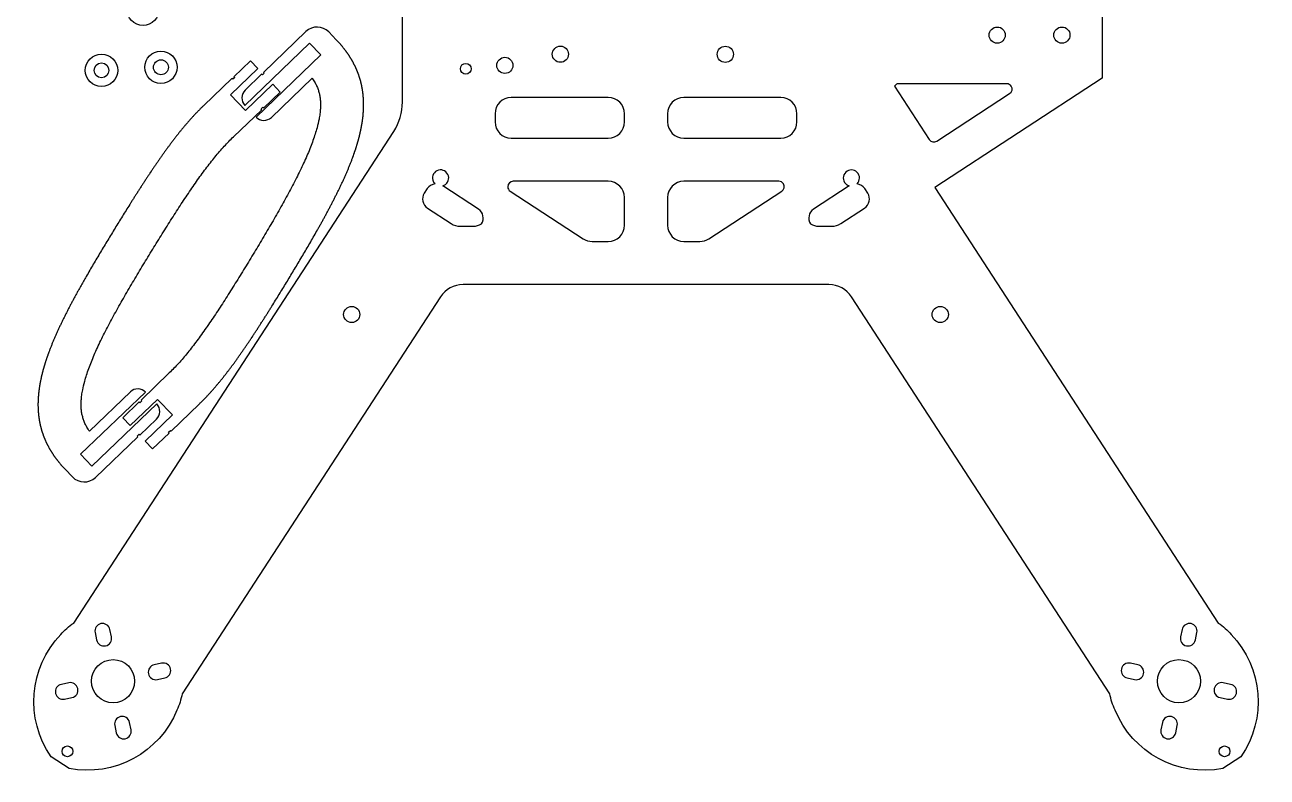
# Model space of a CAD drawing. Header units: millimetres. Extents: x 49 to 279, y -197 to 101.
# Drawn here: x 48.7 to 279.1, y -197.3 to -57.9 of the extents above; entities that cross this region are included whole.
import ezdxf

# ---------------------------------------------------------------- set-up
doc = ezdxf.new("R2010")
doc.units = ezdxf.units.MM
doc.header["$MEASUREMENT"] = 0
doc.layers.add('Layer 1', color=7, linetype='Continuous', lineweight=0)

msp = doc.modelspace()

# ---------------------------------------------------------------- linework, layer by layer
at = {"layer": 'Layer 1', "color": 18, "lineweight": 25, "true_color": 0x000000}
for p, q in [((230.85, -68.77), (210.55, -68.77)), ((210.04, -69.21), (216.49, -79.12)), ((217.88, -79.42), (231.39, -70.61))]:
    msp.add_line(p, q, dxfattribs=at)
for points in [[(81.09, -128.14), (81.19, -128.04), (81.29, -127.95), (81.39, -127.85), (81.49, -127.75), (81.59, -127.65), (81.69, -127.55), (81.79, -127.45), (81.89, -127.35), (81.99, -127.25), (82.09, -127.15), (82.18, -127.04), (82.28, -126.94), (82.38, -126.84), (82.48, -126.74), (82.57, -126.64), (82.67, -126.53), (82.77, -126.43), (82.86, -126.32), (82.96, -126.22), (83.06, -126.11), (83.15, -126.01), (83.25, -125.9), (83.34, -125.8), (83.44, -125.69), (83.53, -125.59), (83.63, -125.48), (83.72, -125.37), (83.81, -125.27), (83.91, -125.16), (84, -125.05), (84.09, -124.94), (84.19, -124.83), (84.28, -124.72), (84.37, -124.61), (84.47, -124.51), (84.56, -124.4), (84.65, -124.29), (84.74, -124.17), (84.83, -124.06), (84.92, -123.95), (85.02, -123.84), (85.11, -123.73), (85.2, -123.62), (85.29, -123.51), (85.38, -123.39), (85.47, -123.28), (85.56, -123.17), (85.65, -123.05), (85.74, -122.94), (85.83, -122.83), (85.92, -122.71), (86.01, -122.6), (86.1, -122.48), (86.19, -122.37), (86.28, -122.25), (86.36, -122.14), (86.45, -122.02), (86.54, -121.9), (86.63, -121.79), (86.72, -121.67), (86.81, -121.55), (86.89, -121.44), (86.98, -121.32), (87.07, -121.2), (87.16, -121.08), (87.25, -120.96), (87.33, -120.85), (87.42, -120.73), (87.51, -120.61), (87.6, -120.49), (87.68, -120.37), (87.77, -120.25), (87.86, -120.13), (87.94, -120.01), (88.03, -119.89), (88.12, -119.77), (88.2, -119.65), (88.29, -119.53), (88.38, -119.4), (88.46, -119.28), (88.55, -119.16), (88.63, -119.04), (88.72, -118.92), (88.81, -118.79), (88.89, -118.67), (88.98, -118.55), (89.06, -118.42), (89.15, -118.3), (89.24, -118.18), (89.32, -118.05), (89.41, -117.93), (89.49, -117.8), (89.58, -117.68), (89.66, -117.55), (89.75, -117.43), (89.83, -117.3), (89.92, -117.18), (90, -117.05), (90.09, -116.93), (90.17, -116.8), (90.26, -116.67), (90.34, -116.55), (90.43, -116.42), (90.51, -116.29), (90.6, -116.17), (90.68, -116.04), (90.77, -115.91), (90.85, -115.78), (90.94, -115.66), (91.02, -115.53), (91.11, -115.4), (91.19, -115.27), (91.28, -115.14), (91.36, -115.02), (91.44, -114.89), (91.53, -114.76), (91.61, -114.63), (91.7, -114.5), (91.78, -114.37), (91.87, -114.24), (91.95, -114.11), (92.04, -113.98), (92.12, -113.85), (92.21, -113.72), (92.29, -113.59), (92.37, -113.46), (92.46, -113.33), (92.54, -113.19), (92.63, -113.06), (92.71, -112.93), (92.8, -112.8), (92.88, -112.67), (92.96, -112.54), (93.05, -112.4), (93.13, -112.27), (93.22, -112.14), (93.3, -112.01), (93.39, -111.87), (93.47, -111.74), (93.55, -111.61), (93.64, -111.47), (93.72, -111.34), (93.81, -111.21), (93.89, -111.07), (93.98, -110.94), (94.06, -110.81), (94.14, -110.67), (94.23, -110.54), (94.31, -110.4), (94.4, -110.27), (94.48, -110.14), (94.56, -110), (94.73, -109.73), (94.9, -109.46), (95.07, -109.19), (95.24, -108.92), (95.41, -108.65), (95.58, -108.38), (95.74, -108.1), (95.91, -107.83), (96.08, -107.56), (96.25, -107.28), (96.42, -107.01), (96.59, -106.73), (96.75, -106.46), (96.92, -106.18), (97.09, -105.91), (97.26, -105.63), (97.43, -105.36), (97.6, -105.08), (97.76, -104.8), (97.93, -104.52), (98.1, -104.25), (98.27, -103.97), (98.44, -103.69), (98.6, -103.41), (98.77, -103.13), (98.94, -102.85), (99.11, -102.57), (99.27, -102.29), (99.44, -102.01), (99.61, -101.73), (99.77, -101.45), (99.94, -101.17), (100.11, -100.89), (100.27, -100.61), (100.44, -100.33), (100.6, -100.05), (100.77, -99.77), (100.94, -99.49), (101.1, -99.2), (101.26, -98.92), (101.43, -98.64), (101.59, -98.36), (101.76, -98.08), (101.92, -97.79), (102.08, -97.51), (102.24, -97.23), (102.41, -96.94), (102.57, -96.66), (102.73, -96.38), (102.89, -96.1), (102.97, -95.95), (103.05, -95.81), (103.13, -95.67), (103.21, -95.53), (103.29, -95.39), (103.37, -95.25), (103.45, -95.1), (103.53, -94.96), (103.61, -94.82), (103.68, -94.68), (103.76, -94.54), (103.84, -94.4), (103.92, -94.25), (104, -94.11), (104.08, -93.97), (104.15, -93.83), (104.23, -93.69), (104.31, -93.55), (104.39, -93.4), (104.46, -93.26), (104.54, -93.12), (104.62, -92.98), (104.69, -92.84), (104.77, -92.7), (104.85, -92.55), (104.92, -92.41), (105, -92.27), (105.07, -92.13), (105.15, -91.99), (105.22, -91.84), (105.3, -91.7), (105.37, -91.56), (105.45, -91.42), (105.52, -91.28), (105.6, -91.14), (105.67, -91), (105.74, -90.85), (105.82, -90.71), (105.89, -90.57), (105.96, -90.43), (106.04, -90.29), (106.11, -90.15), (106.18, -90), (106.25, -89.86), (106.32, -89.72), (106.39, -89.58), (106.47, -89.44), (106.54, -89.3), (106.61, -89.16), (106.68, -89.01), (106.75, -88.87), (106.82, -88.73), (106.89, -88.59), (106.95, -88.45), (107.02, -88.31), (107.09, -88.17), (107.16, -88.03), (107.23, -87.88), (107.29, -87.74), (107.36, -87.6), (107.43, -87.46), (107.49, -87.32), (107.56, -87.18), (107.63, -87.04), (107.69, -86.9), (107.76, -86.76), (107.82, -86.62), (107.88, -86.48), (107.95, -86.33), (108.01, -86.19), (108.08, -86.05), (108.14, -85.91), (108.2, -85.77), (108.26, -85.63), (108.32, -85.49), (108.38, -85.35), (108.45, -85.21), (108.51, -85.07), (108.57, -84.93), (108.62, -84.79), (108.68, -84.65), (108.74, -84.51), (108.8, -84.37), (108.86, -84.23), (108.92, -84.09), (108.97, -83.95), (109.03, -83.81), (109.08, -83.67), (109.14, -83.53), (109.2, -83.39), (109.25, -83.25), (109.3, -83.11), (109.36, -82.97), (109.41, -82.83), (109.46, -82.69), (109.51, -82.55), (109.57, -82.41), (109.59, -82.34), (109.62, -82.27), (109.64, -82.2), (109.67, -82.13), (109.69, -82.06), (109.72, -81.99), (109.74, -81.92), (109.77, -81.85), (109.79, -81.78), (109.82, -81.71), (109.84, -81.64), (109.86, -81.57), (109.89, -81.5), (109.91, -81.43), (109.94, -81.37), (109.96, -81.3), (109.98, -81.23), (110.01, -81.16), (110.03, -81.09), (110.05, -81.02), (110.08, -80.95), (110.1, -80.88), (110.12, -80.81), (110.14, -80.74), (110.17, -80.67), (110.19, -80.6), (110.21, -80.53), (110.23, -80.46), (110.25, -80.39), (110.28, -80.32), (110.3, -80.25), (110.32, -80.19), (110.34, -80.12), (110.36, -80.05), (110.38, -79.98), (110.4, -79.91), (110.42, -79.84), (110.44, -79.77), (110.46, -79.7), (110.48, -79.63), (110.5, -79.56), (110.52, -79.49), (110.54, -79.42), (110.56, -79.35), (110.58, -79.29), (110.6, -79.22), (110.62, -79.15), (110.64, -79.08), (110.66, -79.01), (110.67, -78.94), (110.69, -78.87), (110.71, -78.8), (110.73, -78.73), (110.75, -78.66), (110.76, -78.6), (110.78, -78.53), (110.8, -78.46), (110.82, -78.39), (110.83, -78.32), (110.85, -78.25), (110.87, -78.18), (110.88, -78.11), (110.9, -78.04), (110.92, -77.98), (110.93, -77.91), (110.95, -77.84), (110.96, -77.77), (110.98, -77.7), (110.99, -77.63), (111.01, -77.56), (111.02, -77.49), (111.04, -77.43), (111.05, -77.36), (111.07, -77.29), (111.08, -77.22), (111.1, -77.15), (111.11, -77.08), (111.12, -77.01), (111.14, -76.95), (111.15, -76.88), (111.16, -76.81), (111.18, -76.74), (111.19, -76.67), (111.2, -76.6), (111.21, -76.54), (111.23, -76.47), (111.24, -76.4), (111.25, -76.33), (111.26, -76.26), (111.27, -76.19), (111.28, -76.13), (111.29, -76.06), (111.3, -75.99), (111.32, -75.92), (111.33, -75.85), (111.34, -75.78), (111.35, -75.72), (111.36, -75.65), (111.36, -75.58), (111.37, -75.51), (111.38, -75.44), (111.39, -75.38), (111.4, -75.31), (111.41, -75.24), (111.42, -75.17), (111.43, -75.1), (111.43, -75.03), (111.44, -74.97), (111.45, -74.9), (111.46, -74.83), (111.46, -74.76), (111.47, -74.69), (111.48, -74.63), (111.48, -74.56), (111.49, -74.49), (111.5, -74.42), (111.5, -74.36), (111.51, -74.29), (111.51, -74.22), (111.52, -74.15), (111.52, -74.08), (111.53, -74.02), (111.53, -73.95), (111.54, -73.88), (111.54, -73.81), (111.54, -73.75), (111.55, -73.68), (111.55, -73.61), (111.55, -73.54), (111.56, -73.48), (111.56, -73.41), (111.56, -73.34), (111.56, -73.27), (111.57, -73.21), (111.57, -73.14), (111.57, -73.07), (111.57, -73), (111.57, -72.94), (111.57, -72.87), (111.57, -72.8), (111.57, -72.73), (111.57, -72.67), (111.57, -72.6), (111.57, -72.53), (111.57, -72.46), (111.57, -72.4), (111.57, -72.33), (111.57, -72.26), (111.57, -72.2), (111.57, -72.13), (111.56, -72.06), (111.56, -71.99), (111.56, -71.93), (111.56, -71.86), (111.55, -71.79), (111.55, -71.73), (111.55, -71.66), (111.54, -71.59), (111.54, -71.52), (111.53, -71.46), (111.53, -71.39), (111.53, -71.32), (111.52, -71.26), (111.51, -71.19), (111.51, -71.12), (111.5, -71.06), (111.5, -70.99), (111.49, -70.92), (111.48, -70.86), (111.48, -70.79), (111.47, -70.72), (111.46, -70.66), (111.45, -70.59), (111.45, -70.52), (111.44, -70.46), (111.43, -70.39), (111.42, -70.32), (111.41, -70.26), (111.4, -70.19), (111.39, -70.12), (111.38, -70.06), (111.37, -69.99), (111.36, -69.92), (111.35, -69.86), (111.34, -69.79), (111.33, -69.72), (111.32, -69.66), (111.31, -69.59), (111.29, -69.52), (111.28, -69.46), (111.27, -69.39), (111.26, -69.32), (111.24, -69.26), (111.23, -69.19), (111.22, -69.13), (111.2, -69.06), (111.19, -68.99), (111.17, -68.93), (111.16, -68.86), (111.14, -68.8), (111.13, -68.73), (111.11, -68.66), (111.09, -68.6), (111.08, -68.53), (111.06, -68.46), (111.04, -68.4), (111.03, -68.33), (111.01, -68.27), (110.99, -68.2), (110.97, -68.13), (110.95, -68.07), (110.94, -68), (110.92, -67.94), (110.9, -67.87), (110.88, -67.81), (110.86, -67.74), (110.84, -67.67), (110.82, -67.61), (110.79, -67.54), (110.77, -67.48), (110.75, -67.41), (110.73, -67.35), (110.71, -67.28), (110.68, -67.21), (110.66, -67.15), (110.64, -67.08), (110.61, -67.02), (110.59, -66.95), (110.57, -66.89), (110.54, -66.82), (110.52, -66.76), (110.49, -66.69), (110.47, -66.62), (110.44, -66.56), (110.41, -66.49), (110.39, -66.43), (110.36, -66.36), (110.33, -66.3), (110.31, -66.23), (110.28, -66.17), (110.25, -66.1), (110.22, -66.04), (110.19, -65.97), (110.16, -65.91), (110.13, -65.84), (110.1, -65.78), (110.07, -65.71), (110.04, -65.65), (110.01, -65.58), (109.98, -65.52), (109.95, -65.45), (109.92, -65.38), (109.88, -65.32), (109.85, -65.25), (109.82, -65.19), (109.79, -65.13), (109.75, -65.06), (109.72, -65), (109.68, -64.93), (109.65, -64.87), (109.61, -64.8), (109.58, -64.74), (109.54, -64.67), (109.51, -64.61), (109.47, -64.54), (109.43, -64.48), (109.39, -64.41), (109.36, -64.35), (109.32, -64.28), (109.28, -64.22), (109.24, -64.15), (109.2, -64.09), (109.16, -64.02), (109.12, -63.96), (109.08, -63.9), (109.04, -63.83), (109, -63.77), (108.96, -63.7), (108.92, -63.64), (108.88, -63.57), (108.83, -63.51), (108.79, -63.44), (108.75, -63.38), (108.7, -63.32), (108.66, -63.25), (108.61, -63.19), (108.57, -63.12), (108.52, -63.06), (108.48, -62.99), (108.43, -62.93), (108.39, -62.87), (108.34, -62.8), (108.29, -62.74), (108.25, -62.67), (108.2, -62.61), (108.15, -62.54), (108.1, -62.48), (108.05, -62.42), (108, -62.35), (107.95, -62.29), (107.9, -62.22), (107.85, -62.16), (107.8, -62.1), (107.75, -62.03), (107.7, -61.97), (107.64, -61.91), (107.59, -61.84), (107.54, -61.78), (107.48, -61.71), (107.43, -61.65), (107.37, -61.59), (107.32, -61.52), (107.26, -61.46), (107.21, -61.39), (107.15, -61.33), (107.1, -61.27), (107.04, -61.2), (106.98, -61.14), (106.92, -61.08), (106.87, -61.01), (106.81, -60.95), (106.75, -60.89), (106.69, -60.82), (106.63, -60.76), (106.57, -60.7), (106.51, -60.63)], [(87.44, -78.61), (92.68, -73.6), (92.55, -73.46), (92.91, -73.11), (93.05, -73.26), (96.12, -70.32), (94.74, -68.88), (89.68, -73.71), (86.91, -70.82), (91.98, -65.98), (90.6, -64.54), (87.52, -67.47), (87.66, -67.61), (87.3, -67.96), (87.16, -67.82), (81.92, -72.82)], [(81.92, -72.82), (81.81, -72.92), (81.71, -73.02), (81.61, -73.11), (81.51, -73.21), (81.41, -73.31), (81.31, -73.41), (81.21, -73.51), (81.11, -73.61), (81.01, -73.71), (80.91, -73.81), (80.81, -73.91), (80.71, -74.02), (80.62, -74.12), (80.52, -74.22), (80.42, -74.32), (80.32, -74.42), (80.23, -74.53), (80.13, -74.63), (80.03, -74.74), (79.94, -74.84), (79.84, -74.94), (79.75, -75.05), (79.65, -75.15), (79.55, -75.26), (79.46, -75.37), (79.36, -75.47), (79.27, -75.58), (79.18, -75.69), (79.08, -75.79), (78.99, -75.9), (78.89, -76.01), (78.8, -76.12), (78.71, -76.23), (78.61, -76.33), (78.52, -76.44), (78.43, -76.55), (78.34, -76.66), (78.24, -76.77), (78.15, -76.88), (78.06, -76.99), (77.97, -77.1), (77.88, -77.22), (77.78, -77.33), (77.69, -77.44), (77.6, -77.55), (77.51, -77.66), (77.42, -77.78), (77.33, -77.89), (77.24, -78), (77.15, -78.12), (77.06, -78.23), (76.97, -78.34), (76.88, -78.46), (76.79, -78.57), (76.7, -78.69), (76.61, -78.8), (76.52, -78.92), (76.43, -79.04), (76.34, -79.15), (76.26, -79.27), (76.17, -79.38), (76.08, -79.5), (75.99, -79.62), (75.9, -79.74), (75.81, -79.85), (75.72, -79.97), (75.64, -80.09), (75.55, -80.21), (75.46, -80.33), (75.37, -80.45), (75.29, -80.56), (75.2, -80.68), (75.11, -80.8), (75.02, -80.92), (74.94, -81.04), (74.85, -81.16), (74.76, -81.28), (74.67, -81.41), (74.59, -81.53), (74.5, -81.65), (74.41, -81.77), (74.33, -81.89), (74.24, -82.01), (74.15, -82.14), (74.07, -82.26), (73.98, -82.38), (73.9, -82.5), (73.81, -82.63), (73.72, -82.75), (73.64, -82.87), (73.55, -83), (73.47, -83.12), (73.38, -83.25), (73.29, -83.37), (73.21, -83.5), (73.12, -83.62), (73.04, -83.75), (72.95, -83.87), (72.86, -84), (72.78, -84.12), (72.69, -84.25), (72.61, -84.37), (72.52, -84.5), (72.44, -84.63), (72.35, -84.75), (72.27, -84.88), (72.18, -85.01), (72.1, -85.14), (72.01, -85.26), (71.92, -85.39), (71.84, -85.52), (71.75, -85.65), (71.67, -85.77), (71.58, -85.9), (71.5, -86.03), (71.41, -86.16), (71.33, -86.29), (71.24, -86.42), (71.16, -86.55), (71.07, -86.68), (70.99, -86.81), (70.9, -86.94), (70.82, -87.07), (70.73, -87.2), (70.65, -87.33), (70.56, -87.46), (70.48, -87.59), (70.39, -87.72), (70.31, -87.85), (70.22, -87.98), (70.14, -88.11), (70.05, -88.24), (69.97, -88.37), (69.88, -88.51), (69.8, -88.64), (69.71, -88.77), (69.63, -88.9), (69.55, -89.04), (69.46, -89.17), (69.38, -89.3), (69.29, -89.43), (69.21, -89.57), (69.12, -89.7), (69.04, -89.83), (68.95, -89.97), (68.87, -90.1), (68.78, -90.23), (68.7, -90.37), (68.61, -90.5), (68.53, -90.63), (68.44, -90.77), (68.36, -90.9), (68.19, -91.17), (68.02, -91.44), (67.85, -91.71), (67.68, -91.98), (67.51, -92.25), (67.34, -92.52), (67.17, -92.79), (67, -93.07), (66.83, -93.34), (66.66, -93.61), (66.49, -93.89), (66.32, -94.16), (66.15, -94.43), (65.98, -94.71), (65.81, -94.98), (65.64, -95.26), (65.47, -95.53), (65.3, -95.81), (65.14, -96.09), (64.97, -96.36), (64.8, -96.64), (64.63, -96.92), (64.46, -97.2), (64.29, -97.47), (64.12, -97.75), (63.95, -98.03), (63.78, -98.31), (63.61, -98.59), (63.45, -98.87), (63.28, -99.15), (63.11, -99.43), (62.94, -99.71), (62.78, -99.99), (62.61, -100.27), (62.44, -100.55), (62.27, -100.83), (62.11, -101.11), (61.94, -101.39), (61.77, -101.67), (61.61, -101.95), (61.44, -102.23), (61.28, -102.51), (61.11, -102.8), (60.95, -103.08), (60.78, -103.36), (60.62, -103.64), (60.46, -103.92), (60.3, -104.21), (60.13, -104.49), (59.97, -104.77), (59.89, -104.91), (59.81, -105.05), (59.73, -105.19), (59.65, -105.34), (59.57, -105.48), (59.49, -105.62), (59.41, -105.76), (59.33, -105.9), (59.25, -106.04), (59.17, -106.18), (59.09, -106.33), (59.01, -106.47), (58.93, -106.61), (58.85, -106.75), (58.78, -106.89), (58.7, -107.03), (58.62, -107.17), (58.54, -107.31), (58.46, -107.46), (58.38, -107.6), (58.31, -107.74), (58.23, -107.88), (58.15, -108.02), (58.08, -108.16), (58, -108.3), (57.92, -108.45), (57.85, -108.59), (57.77, -108.73), (57.69, -108.87), (57.62, -109.01), (57.54, -109.15), (57.47, -109.29), (57.39, -109.44), (57.32, -109.58), (57.24, -109.72), (57.17, -109.86), (57.09, -110), (57.02, -110.14), (56.95, -110.28), (56.87, -110.42), (56.8, -110.57), (56.73, -110.71), (56.65, -110.85), (56.58, -110.99), (56.51, -111.13), (56.44, -111.27), (56.37, -111.41), (56.29, -111.55), (56.22, -111.69), (56.15, -111.84), (56.08, -111.98), (56.01, -112.12), (55.94, -112.26), (55.87, -112.4), (55.8, -112.54), (55.73, -112.68), (55.67, -112.82), (55.6, -112.96), (55.53, -113.1), (55.46, -113.24), (55.39, -113.38), (55.33, -113.53), (55.26, -113.67), (55.19, -113.81), (55.13, -113.95), (55.06, -114.09), (55, -114.23), (54.93, -114.37), (54.87, -114.51), (54.8, -114.65), (54.74, -114.79), (54.68, -114.93), (54.61, -115.07), (54.55, -115.21), (54.49, -115.35), (54.43, -115.49), (54.37, -115.63), (54.31, -115.77), (54.25, -115.91), (54.19, -116.05), (54.13, -116.19), (54.07, -116.33), (54.01, -116.47), (53.95, -116.61), (53.89, -116.75), (53.83, -116.89), (53.78, -117.03), (53.72, -117.17), (53.66, -117.31), (53.61, -117.45), (53.55, -117.59), (53.5, -117.73), (53.45, -117.87), (53.39, -118.01), (53.34, -118.15), (53.29, -118.29), (53.23, -118.43), (53.21, -118.5), (53.18, -118.57), (53.16, -118.64), (53.13, -118.71), (53.11, -118.77), (53.08, -118.84), (53.06, -118.91), (53.03, -118.98), (53.01, -119.05), (52.98, -119.12), (52.96, -119.19), (52.93, -119.26), (52.91, -119.33), (52.88, -119.4), (52.86, -119.47), (52.84, -119.54), (52.81, -119.61), (52.79, -119.68), (52.76, -119.75), (52.74, -119.82), (52.72, -119.89), (52.69, -119.96), (52.67, -120.03), (52.65, -120.09), (52.63, -120.16), (52.6, -120.23), (52.58, -120.3), (52.56, -120.37), (52.54, -120.44), (52.52, -120.51), (52.49, -120.58), (52.47, -120.65), (52.45, -120.72), (52.43, -120.79), (52.41, -120.86), (52.39, -120.93), (52.37, -120.99), (52.35, -121.06), (52.33, -121.13), (52.31, -121.2), (52.28, -121.27), (52.26, -121.34), (52.24, -121.41), (52.23, -121.48), (52.21, -121.55), (52.19, -121.62), (52.17, -121.68), (52.15, -121.75), (52.13, -121.82), (52.11, -121.89), (52.09, -121.96), (52.07, -122.03), (52.05, -122.1), (52.04, -122.17), (52.02, -122.24), (52, -122.3), (51.98, -122.37), (51.97, -122.44), (51.95, -122.51), (51.93, -122.58), (51.91, -122.65), (51.9, -122.72), (51.88, -122.79), (51.86, -122.85), (51.85, -122.92), (51.83, -122.99), (51.82, -123.06), (51.8, -123.13), (51.79, -123.2), (51.77, -123.27), (51.75, -123.34), (51.74, -123.4), (51.72, -123.47), (51.71, -123.54), (51.7, -123.61), (51.68, -123.68), (51.67, -123.75), (51.65, -123.82), (51.64, -123.88), (51.63, -123.95), (51.61, -124.02), (51.6, -124.09), (51.59, -124.16), (51.57, -124.23), (51.56, -124.29), (51.55, -124.36), (51.54, -124.43), (51.52, -124.5), (51.51, -124.57), (51.5, -124.64), (51.49, -124.7), (51.48, -124.77), (51.47, -124.84), (51.46, -124.91), (51.45, -124.98), (51.44, -125.04), (51.42, -125.11), (51.41, -125.18), (51.4, -125.25), (51.4, -125.32), (51.39, -125.39), (51.38, -125.45), (51.37, -125.52), (51.36, -125.59), (51.35, -125.66), (51.34, -125.73), (51.33, -125.79), (51.33, -125.86), (51.32, -125.93), (51.31, -126), (51.3, -126.07), (51.3, -126.13), (51.29, -126.2), (51.28, -126.27), (51.28, -126.34), (51.27, -126.4), (51.26, -126.47), (51.26, -126.54), (51.25, -126.61), (51.25, -126.68), (51.24, -126.74), (51.24, -126.81), (51.23, -126.88), (51.23, -126.95), (51.22, -127.01), (51.22, -127.08), (51.21, -127.15), (51.21, -127.22), (51.21, -127.28), (51.2, -127.35), (51.2, -127.42), (51.2, -127.49), (51.2, -127.55), (51.19, -127.62), (51.19, -127.69), (51.19, -127.76), (51.19, -127.82), (51.19, -127.89), (51.18, -127.96), (51.18, -128.03), (51.18, -128.09), (51.18, -128.16), (51.18, -128.23), (51.18, -128.3), (51.18, -128.36), (51.18, -128.43), (51.18, -128.5), (51.19, -128.57), (51.19, -128.63), (51.19, -128.7), (51.19, -128.77), (51.19, -128.83), (51.19, -128.9), (51.2, -128.97), (51.2, -129.04), (51.2, -129.1), (51.21, -129.17), (51.21, -129.24), (51.21, -129.3), (51.22, -129.37), (51.22, -129.44), (51.23, -129.5), (51.23, -129.57), (51.24, -129.64), (51.24, -129.71), (51.25, -129.77), (51.25, -129.84), (51.26, -129.91), (51.26, -129.97), (51.27, -130.04), (51.28, -130.11), (51.29, -130.17), (51.29, -130.24), (51.3, -130.31), (51.31, -130.37), (51.32, -130.44), (51.33, -130.51), (51.33, -130.57), (51.34, -130.64), (51.35, -130.71), (51.36, -130.77), (51.37, -130.84), (51.38, -130.91), (51.39, -130.97), (51.4, -131.04), (51.41, -131.11), (51.43, -131.17), (51.44, -131.24), (51.45, -131.31), (51.46, -131.37), (51.47, -131.44), (51.49, -131.5), (51.5, -131.57), (51.51, -131.64), (51.53, -131.7), (51.54, -131.77), (51.55, -131.84), (51.57, -131.9), (51.58, -131.97), (51.6, -132.03), (51.61, -132.1), (51.63, -132.17), (51.64, -132.23), (51.66, -132.3), (51.68, -132.37), (51.69, -132.43), (51.71, -132.5), (51.73, -132.56), (51.75, -132.63), (51.76, -132.7), (51.78, -132.76), (51.8, -132.83), (51.82, -132.89), (51.84, -132.96), (51.86, -133.03), (51.88, -133.09), (51.9, -133.16), (51.92, -133.22), (51.94, -133.29), (51.96, -133.35), (51.98, -133.42), (52, -133.49), (52.03, -133.55), (52.05, -133.62), (52.07, -133.68), (52.09, -133.75), (52.12, -133.81), (52.14, -133.88), (52.17, -133.95), (52.19, -134.01), (52.21, -134.08), (52.24, -134.14), (52.26, -134.21), (52.29, -134.27), (52.32, -134.34), (52.34, -134.41), (52.37, -134.47), (52.4, -134.54), (52.42, -134.6), (52.45, -134.67), (52.48, -134.73), (52.51, -134.8), (52.54, -134.86), (52.56, -134.93), (52.59, -134.99), (52.62, -135.06), (52.65, -135.12), (52.68, -135.19), (52.71, -135.25), (52.74, -135.32), (52.78, -135.39), (52.81, -135.45), (52.84, -135.52), (52.87, -135.58), (52.9, -135.65), (52.94, -135.71), (52.97, -135.78), (53.01, -135.84), (53.04, -135.91), (53.07, -135.97), (53.11, -136.04), (53.14, -136.1), (53.18, -136.17), (53.22, -136.23), (53.25, -136.3), (53.29, -136.36), (53.33, -136.43), (53.36, -136.49), (53.4, -136.56), (53.44, -136.62), (53.48, -136.68), (53.52, -136.75), (53.56, -136.81), (53.6, -136.88), (53.64, -136.94), (53.68, -137.01), (53.72, -137.07), (53.76, -137.14), (53.8, -137.2), (53.84, -137.27), (53.88, -137.33), (53.93, -137.4), (53.97, -137.46), (54.01, -137.53), (54.06, -137.59), (54.1, -137.65), (54.14, -137.72), (54.19, -137.78), (54.23, -137.85), (54.28, -137.91), (54.33, -137.98), (54.37, -138.04), (54.42, -138.11), (54.47, -138.17), (54.52, -138.23), (54.56, -138.3), (54.61, -138.36), (54.66, -138.43), (54.71, -138.49), (54.76, -138.56), (54.81, -138.62), (54.86, -138.68), (54.91, -138.75), (54.96, -138.81), (55.01, -138.88), (55.07, -138.94), (55.12, -139), (55.17, -139.07), (55.23, -139.13), (55.28, -139.2), (55.33, -139.26), (55.39, -139.32), (55.44, -139.39), (55.5, -139.45), (55.55, -139.52), (55.61, -139.58), (55.67, -139.64), (55.72, -139.71), (55.78, -139.77), (55.84, -139.84), (55.9, -139.9), (55.96, -139.96), (56.02, -140.03), (56.08, -140.09), (56.14, -140.15), (56.2, -140.22)], [(75.54, -122.38), (70.32, -127.41), (70.45, -127.55), (70.09, -127.9), (69.95, -127.76), (66.89, -130.7), (68.28, -132.14), (73.32, -127.29), (76.1, -130.17), (71.06, -135.03), (72.44, -136.47), (75.5, -133.52), (75.37, -133.37), (75.73, -133.03), (75.86, -133.17), (81.09, -128.14)]]:
    msp.add_lwpolyline(points, dxfattribs=at)
for centre, radius in [((70.66, -54.96), 3), ((229.08, -59.77), 1.5), ((241.08, -59.77), 1.5), ((148.07, -63.31), 1.5), ((178.66, -63.33), 1.5), ((62.96, -66.3), 3), ((73.98, -65.73), 3), ((73.98, -65.73), 1.38), ((137.77, -65.38), 1.5), ((62.96, -66.3), 1.37), ((130.52, -66.01), 1), ((109.37, -111.55), 1.5), ((218.52, -111.55), 1.5), ((65.11, -179.51), 4), ((262.79, -179.51), 4), ((56.64, -192.51), 1), ((271.25, -192.51), 1)]:
    msp.add_circle(centre, radius, dxfattribs=at)
for points, knots in [([(217.51, -88.01), (217.51, -88.01), (248.58, -67.77), (248.58, -67.77), (248.58, -67.77), (248.58, -28.78), (248.58, -28.78), (248.58, -28.44), (248.4, -28.13), (248.12, -27.94), (248.12, -27.94), (218.35, -8.55), (218.35, -8.55), (217.88, -8.25), (217.75, -7.63), (218.05, -7.16), (218.05, -7.16), (270.09, 72.72), (270.09, 72.72), (270.98, 73.32), (271.78, 74.03), (272.5, 74.83), (278.4, 81), (279.15, 90.47), (274.29, 97.5), (274.29, 97.5), (270.94, 99.68), (270.94, 99.68), (262.55, 101.28), (254.2, 96.76), (250.94, 88.87), (250.49, 87.9), (250.17, 86.87), (249.98, 85.82), (249.98, 85.82), (202.07, 12.27), (202.07, 12.27), (201.14, 10.85), (199.57, 9.99), (197.88, 9.99), (197.88, 9.99), (130.01, 9.99), (130.01, 9.99), (128.32, 9.99), (126.75, 10.85), (125.83, 12.27), (125.83, 12.27), (77.91, 85.82), (77.91, 85.82), (77.72, 86.87), (77.4, 87.9), (76.96, 88.87), (73.7, 96.76), (65.34, 101.28), (56.95, 99.68), (56.95, 99.68), (53.6, 97.5), (53.6, 97.5), (48.74, 90.47), (49.5, 81), (55.4, 74.83), (56.11, 74.03), (56.92, 73.32), (57.8, 72.72), (57.8, 72.72), (117.15, -18.39), (117.15, -18.39), (118.21, -20.01), (118.77, -21.91), (118.77, -23.84), (118.77, -23.84), (118.77, -72.17), (118.77, -72.17), (118.77, -74.11), (118.21, -76), (117.15, -77.63), (117.15, -77.63), (57.8, -168.74), (57.8, -168.74), (56.92, -169.34), (56.11, -170.04), (55.4, -170.84), (49.5, -177.01), (48.74, -186.48), (53.6, -193.51), (53.6, -193.51), (56.95, -195.69), (56.95, -195.69), (65.34, -197.29), (73.7, -192.78), (76.96, -184.88), (77.4, -183.91), (77.72, -182.89), (77.91, -181.84), (77.91, -181.84), (125.83, -108.28), (125.83, -108.28), (126.75, -106.86), (128.32, -106.01), (130.01, -106.01), (130.01, -106.01), (197.88, -106.01), (197.88, -106.01), (199.57, -106.01), (201.14, -106.86), (202.07, -108.28), (202.07, -108.28), (249.98, -181.84), (249.98, -181.84), (250.17, -182.89), (250.49, -183.91), (250.94, -184.88), (254.2, -192.78), (262.55, -197.29), (270.94, -195.69), (270.94, -195.69), (274.29, -193.51), (274.29, -193.51), (279.15, -186.48), (278.4, -177.01), (272.5, -170.84), (271.78, -170.04), (270.98, -169.34), (270.09, -168.74), (270.09, -168.74), (217.51, -88.01), (217.51, -88.01)], [0, 0, 0, 0, 1, 1, 1, 2, 2, 2, 3, 3, 3, 4, 4, 4, 5, 5, 5, 6, 6, 6, 7, 7, 7, 8, 8, 8, 9, 9, 9, 10, 10, 10, 11, 11, 11, 12, 12, 12, 13, 13, 13, 14, 14, 14, 15, 15, 15, 16, 16, 16, 17, 17, 17, 18, 18, 18, 19, 19, 19, 20, 20, 20, 21, 21, 21, 22, 22, 22, 23, 23, 23, 24, 24, 24, 25, 25, 25, 26, 26, 26, 27, 27, 27, 28, 28, 28, 29, 29, 29, 30, 30, 30, 31, 31, 31, 32, 32, 32, 33, 33, 33, 34, 34, 34, 35, 35, 35, 36, 36, 36, 37, 37, 37, 38, 38, 38, 39, 39, 39, 40, 40, 40, 41, 41, 41, 42, 42, 42, 42]), ([(106.51, -60.63), (106.51, -60.63), (105.12, -59.19), (105.12, -59.19), (103.97, -58), (102.07, -57.96), (100.88, -59.11), (100.88, -59.11), (93.02, -66.67), (93.02, -66.67), (93.02, -66.67), (93.16, -66.82), (93.16, -66.82), (93.16, -66.82), (92.8, -67.16), (92.8, -67.16), (92.8, -67.16), (92.66, -67.02), (92.66, -67.02), (92.66, -67.02), (89.6, -69.97), (89.6, -69.97), (88.81, -70.73), (88.78, -72), (89.55, -72.79), (89.55, -72.79), (101.54, -61.25), (101.54, -61.25), (101.54, -61.25), (103.62, -63.41), (103.62, -63.41), (103.62, -63.41), (91.63, -74.96), (91.63, -74.96), (92.4, -75.75), (93.66, -75.78), (94.46, -75.01), (94.46, -75.01), (102.03, -67.72), (102.03, -67.72)], [0, 0, 0, 0, 1, 1, 1, 2, 2, 2, 3, 3, 3, 4, 4, 4, 5, 5, 5, 6, 6, 6, 7, 7, 7, 8, 8, 8, 9, 9, 9, 10, 10, 10, 11, 11, 11, 12, 12, 12, 13, 13, 13, 13]), ([(102.03, -67.72), (102.05, -67.76), (102.08, -67.81), (102.11, -67.85), (102.2, -67.98), (102.28, -68.1), (102.36, -68.23), (102.51, -68.48), (102.64, -68.72), (102.76, -68.95), (102.81, -69.07), (102.87, -69.19), (102.92, -69.3), (103.02, -69.53), (103.1, -69.76), (103.18, -69.99), (103.21, -70.1), (103.25, -70.22), (103.28, -70.33), (103.34, -70.56), (103.4, -70.79), (103.44, -71.03), (103.46, -71.15), (103.48, -71.27), (103.49, -71.4), (103.53, -71.64), (103.55, -71.9), (103.56, -72.16), (103.57, -72.29), (103.57, -72.43), (103.57, -72.56), (103.58, -72.84), (103.57, -73.12), (103.55, -73.42), (103.54, -73.57), (103.53, -73.72), (103.51, -73.87), (103.48, -74.18), (103.44, -74.5), (103.39, -74.83), (103.36, -75), (103.33, -75.17), (103.3, -75.34), (103.2, -75.85), (103.08, -76.39), (102.93, -76.95), (102.82, -77.32), (102.71, -77.71), (102.59, -78.1), (102.34, -78.88), (102.05, -79.7), (101.71, -80.55), (101.55, -80.97), (101.37, -81.4), (101.19, -81.84), (100.81, -82.71), (100.41, -83.61), (99.97, -84.52), (99.75, -84.98), (99.52, -85.44), (99.29, -85.9), (98.83, -86.83), (98.33, -87.77), (97.82, -88.72), (97.57, -89.2), (97.31, -89.68), (97.04, -90.16), (96.51, -91.12), (95.97, -92.09), (95.41, -93.06), (95.13, -93.55), (94.85, -94.04), (94.57, -94.53), (94, -95.5), (93.42, -96.48), (92.84, -97.46), (92.55, -97.95), (92.26, -98.44), (91.97, -98.92), (91.38, -99.9), (90.79, -100.87), (90.21, -101.83), (89.91, -102.32), (89.62, -102.8), (89.32, -103.27), (88.74, -104.23), (88.15, -105.18), (87.56, -106.11), (87.27, -106.58), (86.98, -107.04), (86.69, -107.5), (86.1, -108.42), (85.52, -109.33), (84.94, -110.21), (84.65, -110.65), (84.37, -111.09), (84.08, -111.53), (83.5, -112.39), (82.93, -113.23), (82.36, -114.05), (82.07, -114.46), (81.79, -114.86), (81.5, -115.26), (80.94, -116.05), (80.37, -116.81), (79.8, -117.54), (79.52, -117.91), (79.24, -118.27), (78.95, -118.62), (78.39, -119.31), (77.82, -119.98), (77.25, -120.6), (76.69, -121.23), (76.11, -121.82), (75.54, -122.38)], [0, 0, 0, 0, 1, 1, 1, 2, 2, 2, 3, 3, 3, 4, 4, 4, 5, 5, 5, 6, 6, 6, 7, 7, 7, 8, 8, 8, 9, 9, 9, 10, 10, 10, 11, 11, 11, 12, 12, 12, 13, 13, 13, 14, 14, 14, 15, 15, 15, 16, 16, 16, 17, 17, 17, 18, 18, 18, 19, 19, 19, 20, 20, 20, 21, 21, 21, 22, 22, 22, 23, 23, 23, 24, 24, 24, 25, 25, 25, 26, 26, 26, 27, 27, 27, 28, 28, 28, 29, 29, 29, 30, 30, 30, 31, 31, 31, 32, 32, 32, 33, 33, 33, 34, 34, 34, 35, 35, 35, 36, 36, 36, 37, 37, 37, 38, 38, 38, 38]), ([(231.39, -70.61), (231.86, -70.31), (231.99, -69.69), (231.69, -69.23), (231.5, -68.94), (231.19, -68.77), (230.85, -68.77)], [0, 0, 0, 0, 1, 1, 1, 2, 2, 2, 2]), ([(135.95, -75.86), (135.95, -75.86), (135.95, -74.33), (135.95, -74.33), (135.95, -72.68), (137.29, -71.33), (138.95, -71.33), (138.95, -71.33), (156.95, -71.33), (156.95, -71.33), (158.6, -71.33), (159.95, -72.68), (159.95, -74.33), (159.95, -74.33), (159.95, -75.86), (159.95, -75.86), (159.95, -77.51), (158.6, -78.86), (156.95, -78.86), (156.95, -78.86), (138.95, -78.86), (138.95, -78.86), (137.29, -78.86), (135.95, -77.51), (135.95, -75.86)], [0, 0, 0, 0, 1, 1, 1, 2, 2, 2, 3, 3, 3, 4, 4, 4, 5, 5, 5, 6, 6, 6, 7, 7, 7, 8, 8, 8, 8]), ([(191.95, -74.33), (191.95, -74.33), (191.95, -75.86), (191.95, -75.86), (191.95, -77.51), (190.6, -78.86), (188.95, -78.86), (188.95, -78.86), (170.95, -78.86), (170.95, -78.86), (169.29, -78.86), (167.95, -77.51), (167.95, -75.86), (167.95, -75.86), (167.95, -74.33), (167.95, -74.33), (167.95, -72.68), (169.29, -71.33), (170.95, -71.33), (170.95, -71.33), (188.95, -71.33), (188.95, -71.33), (190.6, -71.33), (191.95, -72.68), (191.95, -74.33)], [0, 0, 0, 0, 1, 1, 1, 2, 2, 2, 3, 3, 3, 4, 4, 4, 5, 5, 5, 6, 6, 6, 7, 7, 7, 8, 8, 8, 8]), ([(60.71, -133.15), (60.68, -133.11), (60.65, -133.06), (60.62, -133.02), (60.54, -132.89), (60.46, -132.77), (60.38, -132.64), (60.23, -132.39), (60.1, -132.15), (59.98, -131.91), (59.93, -131.8), (59.87, -131.68), (59.82, -131.56), (59.72, -131.33), (59.64, -131.1), (59.57, -130.88), (59.53, -130.76), (59.5, -130.65), (59.47, -130.53), (59.4, -130.3), (59.35, -130.07), (59.31, -129.83), (59.29, -129.71), (59.27, -129.59), (59.26, -129.47), (59.23, -129.22), (59.2, -128.97), (59.19, -128.7), (59.19, -128.57), (59.18, -128.44), (59.18, -128.3), (59.18, -128.03), (59.19, -127.74), (59.21, -127.45), (59.22, -127.3), (59.23, -127.15), (59.25, -126.99), (59.28, -126.68), (59.32, -126.36), (59.38, -126.03), (59.41, -125.87), (59.44, -125.7), (59.47, -125.53), (59.57, -125.01), (59.7, -124.48), (59.85, -123.92), (59.95, -123.54), (60.07, -123.16), (60.19, -122.77), (60.44, -121.98), (60.74, -121.17), (61.08, -120.32), (61.25, -119.9), (61.42, -119.47), (61.61, -119.03), (61.99, -118.16), (62.4, -117.27), (62.84, -116.36), (63.06, -115.91), (63.29, -115.45), (63.52, -114.98), (63.99, -114.06), (64.49, -113.12), (65.01, -112.16), (65.26, -111.69), (65.53, -111.21), (65.79, -110.73), (66.33, -109.77), (66.88, -108.81), (67.44, -107.83), (67.72, -107.35), (68, -106.86), (68.29, -106.38), (68.86, -105.4), (69.44, -104.43), (70.02, -103.45), (70.32, -102.96), (70.61, -102.48), (70.91, -101.99), (71.49, -101.02), (72.09, -100.05), (72.68, -99.09), (72.98, -98.61), (73.27, -98.13), (73.57, -97.65), (74.16, -96.7), (74.75, -95.76), (75.34, -94.82), (75.64, -94.36), (75.93, -93.9), (76.23, -93.44), (76.81, -92.52), (77.4, -91.62), (77.98, -90.73), (78.27, -90.29), (78.56, -89.86), (78.85, -89.42), (79.43, -88.56), (80.01, -87.72), (80.58, -86.91), (80.87, -86.5), (81.15, -86.1), (81.44, -85.7), (82.01, -84.91), (82.58, -84.15), (83.15, -83.43), (83.44, -83.06), (83.72, -82.7), (84.01, -82.36), (84.57, -81.66), (85.14, -81), (85.72, -80.38), (86.29, -79.75), (86.86, -79.16), (87.44, -78.61)], [0, 0, 0, 0, 1, 1, 1, 2, 2, 2, 3, 3, 3, 4, 4, 4, 5, 5, 5, 6, 6, 6, 7, 7, 7, 8, 8, 8, 9, 9, 9, 10, 10, 10, 11, 11, 11, 12, 12, 12, 13, 13, 13, 14, 14, 14, 15, 15, 15, 16, 16, 16, 17, 17, 17, 18, 18, 18, 19, 19, 19, 20, 20, 20, 21, 21, 21, 22, 22, 22, 23, 23, 23, 24, 24, 24, 25, 25, 25, 26, 26, 26, 27, 27, 27, 28, 28, 28, 29, 29, 29, 30, 30, 30, 31, 31, 31, 32, 32, 32, 33, 33, 33, 34, 34, 34, 35, 35, 35, 36, 36, 36, 37, 37, 37, 38, 38, 38, 38]), ([(123.38, -88.22), (123.7, -87.72), (124.22, -87.4), (124.81, -87.32), (124.61, -87.14), (124.47, -86.9), (124.4, -86.64), (124.19, -85.84), (124.66, -85.02), (125.46, -84.8), (126.26, -84.59), (127.08, -85.06), (127.3, -85.86), (127.52, -86.66), (127.04, -87.48), (126.24, -87.7), (126.24, -87.7), (132.85, -92), (132.85, -92), (133.77, -92.6), (134.03, -93.84), (133.43, -94.77), (132.97, -95.04), (132.44, -95.19), (131.9, -95.19), (131.9, -95.19), (129.47, -95.19), (129.47, -95.19), (128.89, -95.19), (128.32, -95.02), (127.83, -94.7), (127.83, -94.7), (123.42, -91.82), (123.42, -91.82), (122.49, -91.22), (122.23, -89.98), (122.83, -89.06), (122.83, -89.06), (123.38, -88.22), (123.38, -88.22)], [0, 0, 0, 0, 1, 1, 1, 2, 2, 2, 3, 3, 3, 4, 4, 4, 5, 5, 5, 6, 6, 6, 7, 7, 7, 8, 8, 8, 9, 9, 9, 10, 10, 10, 11, 11, 11, 12, 12, 12, 13, 13, 13, 13]), ([(203.09, -87.32), (203.67, -87.4), (204.19, -87.72), (204.52, -88.22), (204.52, -88.22), (205.06, -89.06), (205.06, -89.06), (205.66, -89.98), (205.4, -91.22), (204.48, -91.82), (204.48, -91.82), (200.06, -94.7), (200.06, -94.7), (199.57, -95.02), (199, -95.19), (198.42, -95.19), (198.42, -95.19), (195.99, -95.19), (195.99, -95.19), (195.45, -95.19), (194.92, -95.04), (194.46, -94.77), (193.86, -93.84), (194.12, -92.6), (195.04, -92), (195.04, -92), (201.65, -87.7), (201.65, -87.7), (201.39, -87.63), (201.15, -87.49), (200.97, -87.3), (200.39, -86.7), (200.4, -85.75), (200.99, -85.18), (201.59, -84.6), (202.54, -84.61), (203.11, -85.2), (203.69, -85.8), (203.68, -86.75), (203.09, -87.32)], [0, 0, 0, 0, 1, 1, 1, 2, 2, 2, 3, 3, 3, 4, 4, 4, 5, 5, 5, 6, 6, 6, 7, 7, 7, 8, 8, 8, 9, 9, 9, 10, 10, 10, 11, 11, 11, 12, 12, 12, 13, 13, 13, 13]), ([(159.95, -95.01), (159.95, -96.66), (158.6, -98.01), (156.95, -98.01), (156.95, -98.01), (153.95, -98.01), (153.95, -98.01), (153.37, -98.01), (152.8, -97.84), (152.31, -97.52), (152.31, -97.52), (138.77, -88.7), (138.77, -88.7), (138.48, -88.51), (138.31, -88.2), (138.31, -87.86), (138.31, -87.31), (138.76, -86.86), (139.31, -86.86), (139.31, -86.86), (156.95, -86.86), (156.95, -86.86), (158.6, -86.86), (159.95, -88.2), (159.95, -89.86), (159.95, -89.86), (159.95, -95.01), (159.95, -95.01)], [0, 0, 0, 0, 1, 1, 1, 2, 2, 2, 3, 3, 3, 4, 4, 4, 5, 5, 5, 6, 6, 6, 7, 7, 7, 8, 8, 8, 9, 9, 9, 9]), ([(170.95, -98.01), (169.29, -98.01), (167.95, -96.66), (167.95, -95.01), (167.95, -95.01), (167.95, -89.86), (167.95, -89.86), (167.95, -88.2), (169.29, -86.86), (170.95, -86.86), (170.95, -86.86), (188.58, -86.86), (188.58, -86.86), (188.92, -86.86), (189.23, -87.03), (189.42, -87.31), (189.72, -87.77), (189.59, -88.39), (189.12, -88.7), (189.12, -88.7), (175.58, -97.52), (175.58, -97.52), (175.09, -97.84), (174.52, -98.01), (173.94, -98.01), (173.94, -98.01), (170.95, -98.01), (170.95, -98.01)], [0, 0, 0, 0, 1, 1, 1, 2, 2, 2, 3, 3, 3, 4, 4, 4, 5, 5, 5, 6, 6, 6, 7, 7, 7, 8, 8, 8, 9, 9, 9, 9]), ([(56.2, -140.22), (56.2, -140.22), (57.58, -141.66), (57.58, -141.66), (58.72, -142.86), (60.62, -142.91), (61.82, -141.76), (61.82, -141.76), (69.71, -134.24), (69.71, -134.24), (69.71, -134.24), (69.57, -134.09), (69.57, -134.09), (69.57, -134.09), (69.93, -133.75), (69.93, -133.75), (69.93, -133.75), (70.07, -133.89), (70.07, -133.89), (70.07, -133.89), (73.14, -130.96), (73.14, -130.96), (73.94, -130.2), (73.97, -128.93), (73.21, -128.13), (73.21, -128.13), (61.16, -139.63), (61.16, -139.63), (61.16, -139.63), (59.09, -137.46), (59.09, -137.46), (59.09, -137.46), (71.14, -125.96), (71.14, -125.96), (70.37, -125.16), (69.11, -125.13), (68.31, -125.89), (68.31, -125.89), (60.71, -133.15), (60.71, -133.15)], [0, 0, 0, 0, 1, 1, 1, 2, 2, 2, 3, 3, 3, 4, 4, 4, 5, 5, 5, 6, 6, 6, 7, 7, 7, 8, 8, 8, 9, 9, 9, 10, 10, 10, 11, 11, 11, 12, 12, 12, 13, 13, 13, 13]), ([(64.8, -171.29), (64.96, -172.05), (64.48, -172.79), (63.72, -172.95), (62.97, -173.11), (62.22, -172.63), (62.06, -171.87), (62.06, -171.87), (61.77, -170.5), (61.77, -170.5), (61.61, -169.74), (62.1, -169), (62.85, -168.84), (63.61, -168.68), (64.35, -169.17), (64.51, -169.92), (64.51, -169.92), (64.8, -171.29), (64.8, -171.29)], [0, 0, 0, 0, 1, 1, 1, 2, 2, 2, 3, 3, 3, 4, 4, 4, 5, 5, 5, 6, 6, 6, 6]), ([(265.83, -171.87), (265.67, -172.63), (264.93, -173.11), (264.17, -172.95), (263.41, -172.79), (262.93, -172.05), (263.09, -171.29), (263.09, -171.29), (263.38, -169.92), (263.38, -169.92), (263.54, -169.17), (264.28, -168.68), (265.04, -168.84), (265.79, -169), (266.28, -169.74), (266.12, -170.5), (266.12, -170.5), (265.83, -171.87), (265.83, -171.87)], [0, 0, 0, 0, 1, 1, 1, 2, 2, 2, 3, 3, 3, 4, 4, 4, 5, 5, 5, 6, 6, 6, 6]), ([(74.11, -176.17), (74.87, -176.01), (75.61, -176.5), (75.77, -177.25), (75.93, -178.01), (75.45, -178.75), (74.69, -178.91), (74.69, -178.91), (73.32, -179.2), (73.32, -179.2), (72.56, -179.36), (71.82, -178.88), (71.66, -178.12), (71.5, -177.37), (71.99, -176.62), (72.74, -176.46), (72.74, -176.46), (74.11, -176.17), (74.11, -176.17)], [0, 0, 0, 0, 1, 1, 1, 2, 2, 2, 3, 3, 3, 4, 4, 4, 5, 5, 5, 6, 6, 6, 6]), ([(253.78, -176.17), (253.78, -176.17), (255.15, -176.46), (255.15, -176.46), (255.91, -176.62), (256.39, -177.37), (256.23, -178.12), (256.07, -178.88), (255.33, -179.36), (254.57, -179.2), (254.57, -179.2), (253.2, -178.91), (253.2, -178.91), (252.45, -178.75), (251.96, -178.01), (252.12, -177.25), (252.28, -176.5), (253.02, -176.01), (253.78, -176.17)], [0, 0, 0, 0, 1, 1, 1, 2, 2, 2, 3, 3, 3, 4, 4, 4, 5, 5, 5, 6, 6, 6, 6]), ([(56.89, -179.81), (57.65, -179.65), (58.39, -180.13), (58.55, -180.89), (58.71, -181.65), (58.23, -182.39), (57.47, -182.55), (57.47, -182.55), (56.1, -182.84), (56.1, -182.84), (56.1, -182.84), (56.1, -182.84), (56.1, -182.84), (55.34, -183), (54.6, -182.51), (54.44, -181.76), (54.28, -181), (54.76, -180.26), (55.52, -180.1), (55.52, -180.1), (56.89, -179.81), (56.89, -179.81)], [0, 0, 0, 0, 1, 1, 1, 2, 2, 2, 3, 3, 3, 4, 4, 4, 5, 5, 5, 6, 6, 6, 7, 7, 7, 7]), ([(270.42, -182.55), (269.67, -182.39), (269.18, -181.65), (269.34, -180.89), (269.5, -180.13), (270.24, -179.65), (271, -179.81), (271, -179.81), (272.37, -180.1), (272.37, -180.1), (272.37, -180.1), (272.37, -180.1), (272.37, -180.1), (273.13, -180.26), (273.61, -181), (273.45, -181.76), (273.29, -182.51), (272.55, -183), (271.79, -182.84), (271.79, -182.84), (270.42, -182.55), (270.42, -182.55)], [0, 0, 0, 0, 1, 1, 1, 2, 2, 2, 3, 3, 3, 4, 4, 4, 5, 5, 5, 6, 6, 6, 7, 7, 7, 7]), ([(68.44, -188.51), (68.6, -189.27), (68.11, -190.01), (67.36, -190.17), (66.6, -190.33), (65.86, -189.85), (65.7, -189.09), (65.7, -189.09), (65.41, -187.72), (65.41, -187.72), (65.25, -186.96), (65.73, -186.22), (66.49, -186.06), (67.25, -185.9), (67.99, -186.39), (68.15, -187.14), (68.15, -187.14), (68.44, -188.51), (68.44, -188.51)], [0, 0, 0, 0, 1, 1, 1, 2, 2, 2, 3, 3, 3, 4, 4, 4, 5, 5, 5, 6, 6, 6, 6]), ([(262.48, -187.72), (262.48, -187.72), (262.19, -189.09), (262.19, -189.09), (262.03, -189.85), (261.29, -190.33), (260.54, -190.17), (259.78, -190.01), (259.3, -189.27), (259.45, -188.51), (259.45, -188.51), (259.74, -187.14), (259.74, -187.14), (259.9, -186.39), (260.65, -185.9), (261.4, -186.06), (262.16, -186.22), (262.64, -186.96), (262.48, -187.72)], [0, 0, 0, 0, 1, 1, 1, 2, 2, 2, 3, 3, 3, 4, 4, 4, 5, 5, 5, 6, 6, 6, 6])]:
    msp.add_open_spline(points, degree=3, knots=knots, dxfattribs=at)
for points in [[(210.55, -68.77), (210.37, -68.91), (210.2, -69.05), (210.04, -69.21)], [(216.49, -79.12), (216.79, -79.59), (217.41, -79.72), (217.88, -79.42)]]:
    msp.add_open_spline(points, degree=3, dxfattribs=at)

doc.saveas('drawing.dxf')
